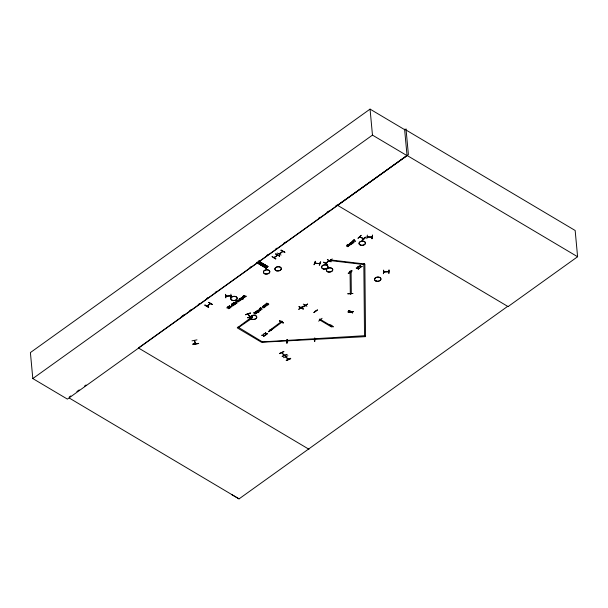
<?xml version="1.0" encoding="UTF-8"?>
<svg xmlns="http://www.w3.org/2000/svg" width="608" height="608" viewBox="0 0 608 608"><rect width="100%" height="100%" fill="white"/><g stroke="black" fill="none" stroke-linecap="round" stroke-linejoin="round"><path stroke-width="0.91" d="M287.113 339.796L286.824 343.193L287.09 339.583M287.66 341.126L287.614 341.392M314.093 339.606L314.693 339.849M314.967 338.185L314.693 341.597L314.67 338.002M347.844 293.846L352.997 293.466L347.844 293.725M350.687 311.813L350.702 311.167M383.663 270.127L383.397 273.729L383.633 270.309M388.276 271.86L388.238 271.457M389.112 270.028L388.816 273.228M195.381 343.771L194.598 340.472M248.315 314.268L248.3 314.04M250.215 316.897L248.155 314.04M307.564 304.144L303.863 306.713L307.572 303.97M250.534 318.896L250.564 318.364L250.747 319.147L238.648 327.469M301.104 308.286L300.694 308.074M320.325 319.732L319.793 319.58L320.196 319.823M330.76 260.437L330.364 260.482L330.881 260.346M366.844 238.678L367.354 235.076M372.484 235.152L371.967 238.762L372.514 235.174M372.012 238.724L372.529 235.319M227.073 307.823C228.22 306.242 227.939 310.635 229.702 307.808M350.702 311.927L350.162 312.117L350.687 311.509M264.746 304.866C267.193 308.203 267.528 302.959 264.799 305.026M208.476 307.397L204.995 304.866M272.133 256.492L275.637 259L275.819 258.636M277.248 253.027L281.063 255.079M323.707 262.306L327.408 264.495L323.722 262.101M283.328 322.666C283.518 323.418 278.738 321.419 279.688 320.469M279.672 320.674L283.351 322.878M329.414 324.467L329.232 324.824L333.047 326.846M359.624 237.044L363.462 238.549M315.233 261.402L314.017 264.769L315.446 261.242M319.39 263.515L319.451 263.127L319.42 263.69M320.75 261.972L319.306 265.316L320.484 261.759M260.292 310.331C258.78 311.288 258.537 308.94 259.897 309.069M268.561 303.954C268.47 305.421 266.304 304.388 267.885 303.658M252.328 317.429L248.512 319.96L252.343 317.285M298.779 309.358L302.412 306.614M302.419 306.774L298.794 309.198M328.586 261.653L332.242 258.909M364.519 335.715L363.835 264.222L364.83 264.168L363.865 264.548L330.63 260.627L330.851 259.654M363.865 264.548L364.086 263.576M358.059 238.306L361.213 235.311L358.066 238.154M269.671 329.977L270.104 330.494L269.754 330.311M287.06 343.14L287.037 339.773M210.406 303.544L210.102 303.635M273.934 257.708L277.567 255.132M274.109 257.777L277.689 255.208M279.224 253.939L279.224 253.49M282.963 251.469L279.467 253.984M325.508 263.37L329.126 260.779M284.468 355.399L281.77 352.678M288.526 359.442L285.798 356.721M281.618 321.822L281.922 321.184M300.61 308.241L300.937 307.549M301.416 307.952L301.918 307.785M304.661 305.201C305.512 306.257 302.928 305.71 301.477 307.884M301.576 308.028L305.193 305.467M331.193 325.744L331.573 325.189M331.694 325.576L331.322 325.82L331.702 325.265M256.713 262.679L265.924 268.105L267.984 266.631L258.666 261.136M265.924 268.105L266.517 267.672L257.199 262.17M259.061 261.934L267.619 266.897L258.332 261.455M267.824 266.578L258.529 261.387M227.073 308.058L227.498 307.23A0.866 0.57 -5.3 0 1 227.992 307.146C229.026 308.469 227.863 308.97 229.718 308.02M243.124 298.642L242.584 299.349L241.878 298.976M258.955 311.592L258.415 312.299L257.708 311.927M237.454 301.066C238.936 299.584 239.392 303.042 237.439 300.854M240.897 298.604C242.334 297.122 242.721 300.481 240.874 298.384M256.728 311.554C258.157 310.072 258.537 313.439 256.705 311.334M348.247 244.918C349.729 243.436 350.185 246.894 348.232 244.705M249.797 316.403L250.063 316.996L248.072 314.321M268.835 304.114L267.976 304.965L266.897 304.517A0.76 0.494 -5.3 0 1 266.996 304.205L267.383 303.681M225.743 296.149L230.782 295.777M226.206 296.256L225.743 296.263M230.28 295.465L230.858 295.427M287.113 341.43L287.63 341.4M272.118 256.682L275.842 258.856M288.078 359.29L288.192 358.872M333.078 326.876L329.407 324.649L333.062 326.663M266.137 267.961L256.85 262.428M266.258 267.87L257.07 262.428M266.494 267.71L257.184 262.261M258.651 261.227L267.976 266.646M255.071 312.398C256.698 310.658 257.731 314.199 255.854 313.044M243.382 298.794L242.212 299.584L240.373 298.406M259.213 311.744L258.043 312.535L256.204 311.357M279.277 253.878L282.773 251.355M279.718 253.772L279.498 253.316M325.546 263.34L329.012 260.809M281.504 321.7L281.466 321.29M305.155 305.49L305.155 305.064M350.649 311.995L350.276 311.942M367.118 236.93L372.142 236.968M372.21 237.143L367.103 237.044M233.305 303.149L233.419 303.886C235.319 305.087 233.692 305.36 233.153 303.84M257.541 310.399L258.126 310.361M359.997 237.188L359.678 237.052M363.212 238.366L363.409 238.549M365.324 237.188L362.224 240.213M365.522 237.439C357.398 243.641 366.039 238.435 365.294 237.15M225.796 296.149L230.896 295.921L230.804 295.435M226.244 296.248L226.29 295.838M230.333 295.465L230.789 295.967L230.744 295.397M263.538 305.429L264.518 305.292M383.792 271.951L388.808 271.677L383.792 271.928M314.625 339.986L314.192 340.009M319.861 263.72L314.921 263.188L319.869 263.583L319.405 263.142M404.639 129.664L370.059 109.121L30.4 352.572L32.809 378.564L67.397 399.106L407.048 155.648L404.594 129.17L575.16 230.485L577.6 256.743L508.014 306.622M32.809 378.564L372.468 135.113L370.059 109.121M69.244 397.024L70.779 395.93M76.889 391.544L79.184 389.903M84.527 386.065L86.055 384.97M181.23 316.76L184.315 314.549M189.719 310.673L191.262 309.571M198.208 304.593L199.751 303.483M206.69 298.505L208.232 297.403M215.179 292.425L216.722 291.316M249.903 267.535L251.446 266.426M258.392 261.448L259.935 260.346M266.882 255.368L268.424 254.258M275.363 249.28L276.906 248.178M283.852 243.2L285.395 242.09M318.577 218.31L320.12 217.208M327.066 212.23L328.609 211.12M335.555 206.142L337.098 205.04M257.769 262.975L259.578 261.676M258.78 263.576L260.589 262.276M259.677 264.108L261.486 262.808M260.68 264.7L262.489 263.408M275.796 254.083L279.665 256.112L275.774 253.863M281.071 250.298L284.939 252.328L281.056 250.078M206.948 306.181C215.133 300.595 207.389 305.55 207.184 305.847M212.481 304.509L208.681 302.427M208.681 307.26L204.812 305.201L208.658 307.048M265.004 267.269L266.813 265.977M231.542 304.22C231.762 303.194 231.511 305.11 232.248 304.433M238.625 301.56C238.625 302.541 235.919 300.937 236.603 300.352M239.225 298.71C238.982 297.525 240.958 300.96 241.475 299.516M230.394 307.458L230.128 307.884L228.19 306.728L228.41 306.341M229.201 306.006L231.496 306.903L229.588 306.082L229.535 305.535L229.201 306.006L229.961 307.473L228.426 306.561M233.343 303.02L233.328 302.799M244.826 297.114L244.576 297.525L243.284 295.914L246.164 296.157M233.176 304.061L232.53 304.258L232.78 303.301M232.796 303.514L233.419 303.886M233.806 303.111L233.578 303.772M234.027 302.951L235.63 303.278M235.653 303.491L234.878 302.571L236.52 302.64M236.542 302.852L235.668 302.009L235.896 301.606M240.396 298.619L240.7 298.482A0.912 0.6 -5.3 0 1 241.08 298.087L242.577 298.391L241.893 299.197M242.721 296.947L244.416 297.639L242.539 297.327L243.291 298.444L242.06 297.563L242.942 296.56L242.881 297.046M239.864 299.744C237.5 298.969 239.491 301.94 240.031 299.638M243.694 295.731L244.332 296.704L244.902 296.066M244.849 297.335L244.477 296.886L246.179 296.377M239.909 299.508C241.3 300.542 239.111 301.507 240.046 299.85M232.271 304.654C230.409 304.562 232.53 306.827 232.894 305.664M232.917 305.885L231.815 305.056L232.476 304.775L233.563 305.421L233.73 304.768M233.578 302.951L233.586 303.498L235.038 304.365L235.258 303.97M234.042 303.172L235.858 303.772L236.064 303.392M235.296 302.48L236.786 303.111L236.983 302.738M347.176 244.598C346.925 243.413 348.908 246.848 349.418 245.412M353.567 240.434C351.082 241.931 356.037 238.085 353.818 240.251L355.528 241.262L353.544 240.213M350.406 242.797L351.599 242.888L351.675 241.893L351.933 242.896L353.134 242.752M353.56 242.44C353.567 243.36 351.462 242.113 352.108 241.581M352.131 241.794L353.21 242.44C354.943 242.189 352.382 241.52 352.997 240.943M254.038 312.36L253.992 313.439L254.44 313.12L254.038 312.36L254.623 312.489M260.216 308.378C257.739 309.875 262.686 306.029 260.475 308.195L262.177 309.206L260.201 308.157M262.36 306.303L265.514 306.584M266.866 303.377L265.856 304.03L266.889 303.065M350.656 243.595L349.684 243.907L350.634 243.375M256.226 311.57L256.53 311.433A0.912 0.6 -5.3 0 1 256.91 311.045L258.408 311.342L257.724 312.147M258.035 310.27C257.906 309.685 261.638 311.311 257.526 310.65M350.216 244.378C350.801 245.548 352.268 243.246 350.512 243.322C348.528 243.063 349.904 245.761 350.824 243.489M257.777 310.802L258.248 310.399M254.988 313.827L255.732 313.713L254.82 312.611M350.216 244.598L351.052 244.188L350.839 243.702M256.295 312.261L255.322 312.573L256.272 312.048M254.995 312.383L255.489 313.082L256.462 312.155M351.576 242.676L351.872 243.884L352.154 243.451M351.91 242.676L351.971 243.094L353.149 242.964M255.862 313.272L256.69 312.862L256.485 312.375M255.01 314.04L255.375 313.72L254.44 313.12M262.382 306.523L265.536 306.804M365.522 335.654L262.405 341.886L261.698 342.388L237.264 327.872L250.002 318.394M261.805 335.152L263.325 335.289L263.758 336.52L264.032 336.095M263.302 335.076L263.294 334.088M264.153 333.473L265.673 333.61L265.354 332.614M265.369 332.827L265.643 332.401M356.242 267.923L357.762 268.06L357.443 267.064M357.458 267.277L357.732 266.859M358.591 266.236L360.111 266.372L360.552 267.604L360.818 267.178M360.096 266.16L360.08 265.172M282.545 321.708L270.507 330.684L269.8 330.258L281.846 321.191M263.667 335.084L264.989 335.639L265.248 335.228M265.658 333.389L266.106 334.841L266.38 334.415M266.023 333.404L267.338 333.959L267.596 333.541M357.747 267.839L358.196 269.291L358.469 268.865M358.112 267.854L359.434 268.409L359.685 267.991M360.46 266.167L361.783 266.722L362.034 266.312M332.226 326.162L331.55 326.99L319.329 319.732L320.006 318.904M231.587 494.509L239.05 498.879L507.665 306.348L508.068 306.584L337.493 205.276L408.401 154.645L406.007 128.866M315.636 311.258L315.301 310.962M317.505 310.08L313.774 312.603L317.384 309.799M299.09 306.797L303.301 309.084L299.068 306.576M349.836 271.806L349.577 271.609M348.224 273.152C348.126 273.858 352.952 271.426 351.865 270.568M268.538 331.839C275.371 326.648 271.525 330.532 268.326 331.52M318.638 321.168L322.088 318.303M348.817 310.794L352.663 312.846L348.802 310.574M227.187 307.177L227.483 307.017A0.866 0.57 -5.3 0 1 227.97 306.934L228.38 307.04M259.905 309.297C257.716 310.209 262.671 309.252 260.308 310.551M349.608 243.314L350.869 243.208M255.254 311.988L256.508 311.881M259.548 310.095C261.022 308.963 260.498 311.197 259.525 309.882M279.513 253.688L279.589 253.278L279.589 253.68M304.965 305.414L304.98 304.988M300.808 307.884L300.808 307.473L300.846 307.853M279.444 353.658L283.83 351.637M281.793 352.708L284.286 355.475M282.226 356.432C291.232 352.23 286.034 355.672 282.188 356.227M283.495 357.702L287.903 355.748M286.239 360.27L290.609 358.249M286.406 360.612L290.776 358.591L286.262 360.491M225.408 294.523L225.796 297.89L225.667 294.302M241.057 297.874L242.106 297.874M256.895 310.825L257.936 310.825M245.632 314.769L250.329 313.112M250.352 313.188L245.541 314.67L250.314 312.968M247.828 317.809L252.609 316.312M247.775 317.581L252.48 315.97M252.601 316.304L247.798 317.794M359.716 236.9L363.797 238.739L363.713 238.298M281.101 250.238L284.757 252.404M275.842 254.015L279.437 256.044M327.385 259.669L331.056 261.843M299.121 306.736L303.263 308.902M348.848 310.734L352.488 312.93M196.992 339.849L191.968 340.86M192.941 344.196C203.604 342.281 197.228 344.379 192.911 343.984M192.987 344.356L198.048 343.482M353.4 242.349L354.228 241.976L353.012 241.163M349.273 245.32L350.102 244.948L348.931 244.302A0.798 0.524 -5.3 0 0 348.437 244.408A0.927 0.608 -5.3 0 0 348.05 244.796L347.419 244.424M238.48 301.469L239.309 301.097L238.138 300.451A0.798 0.524 -5.3 0 0 237.644 300.557A0.927 0.608 -5.3 0 0 237.257 300.945L236.626 300.572M250.694 318.774L250.443 318.455M230.911 294.15L230.941 297.548M350.102 271.449L351.074 271.069L350.071 271.122L350.314 293.945L351.318 293.884L351.105 271.388M262.382 342.22L365.56 336.634L364.861 264.495M350.664 311.205L350.482 311.554M287.219 341.559L287.63 341.521M304.965 305.018L305.026 305.398M350.421 243.018L351.637 243.086M362.056 266.524L360.476 266.388L360.103 265.392M358.614 266.456L360.164 266.593M359.708 268.212L358.127 268.067L357.755 267.072M356.265 268.136L357.816 268.272M267.619 333.762L266.038 333.617L265.658 332.622M264.176 333.686L265.726 333.822M265.27 335.441L263.69 335.304L263.31 334.301M261.828 335.373L263.378 335.51M330.881 259.981L364.116 263.902M264.039 306.143C265.878 306.295 262.831 305.026 264.191 306.158M388.907 270.036L388.907 273.41M243.709 295.952L244.918 296.278M195.35 343.733L194.53 340.868M238.686 300.344L238.116 300.23A0.798 0.524 -5.3 0 0 237.622 300.337M267.626 266.882L258.18 261.645M349.912 272.088L349.653 271.936M350.649 311.129L350.74 311.547M577.6 256.743L407.033 155.435L138.419 347.966L308.986 449.282M372.468 135.113L407.048 155.648M277.256 255.117L277.286 255.497L277.347 255.071M256.834 262.512L266 267.961M320.036 319.23L332.257 326.488M266.912 303.278L267.908 303.871M266.889 303.59L267.406 303.901M281.861 321.609L282.576 322.035M239.468 298.536L241.49 299.736M233.829 303.324L235.281 304.19M231.777 304.046L233.806 305.246M250.032 318.721L250.747 319.147M208.818 302.328L212.276 304.448M262.413 342.54L262.405 341.886L237.933 327.043M69.297 398.058L239.05 498.879M279.52 320.788L283.161 322.985M288.268 359.48L285.654 356.873M351.933 270.788L348.278 273.349M235.919 301.826L237.006 302.951M235.311 302.693L236.086 303.612M229.588 306.082L230.409 307.678M277.164 255.421L277.164 254.965M360.529 266.6L360.84 267.398M358.18 268.288L358.492 269.078M266.091 333.838L266.403 334.628M263.743 335.517L264.054 336.315M351.971 243.094L352.169 243.671M384.233 271.67L384.256 272.057M367.665 236.664L367.673 237.052M349.874 243.922L349.843 244.416M353.157 311.501C353.514 311.858 347.692 313.348 348.004 311.775M350.284 293.618L350.337 294.166M331.003 261.683L327.34 259.51M306.926 306.288L303.286 304.099M300.443 307.686L300.443 308.142M283.814 351.492L279.444 353.506M284.141 354.829L283.989 354.897M274.451 257.245L274.322 257.169M271.966 328.943L272.186 329.278L268.348 331.558M260.133 310.24L260.072 310.718M255.512 312.588L255.489 313.082M248.292 313.857L248.322 314.313M243.603 295.686L243.284 295.914M239.081 300.071L239.05 300.565M207.275 305.543L207.275 305.999L207.153 305.467M262.922 307.321C264.419 309.221 264.784 305.854 262.922 307.321M263.462 305.809C264.951 307.709 265.324 304.342 263.462 305.809M348.612 245.997L348.202 246.552A0.806 0.524 -5.3 0 1 347.685 246.673L346.552 246.004A0.806 0.524 -5.3 0 1 346.689 245.655L346.963 245.457A0.813 0.532 -5.3 0 1 347.48 245.336L348.612 245.997M264.184 307.511L263.203 307.276L264.184 307.511M348.293 246.118C346.704 247.395 346.742 244.287 348.293 246.118M266.882 305.535C264.731 306.455 264.989 303.179 266.882 305.535M206.788 306.09L206.819 306.06M281.686 321.776L281.626 321.792M353.164 311.691L348.019 312.01L353.172 311.714M265.02 273.912A3.222 2.098 -5.3 0 0 269.823 271.814A3.222 2.098 -5.3 0 0 264.982 270.271A3.222 2.098 -5.3 0 0 265.02 273.912M265.004 273.744A3.215 2.098 -5.3 0 0 269.8 271.647A3.215 2.098 -5.3 0 0 264.974 270.104A3.215 2.098 -5.3 0 0 265.004 273.744M276.518 270.796A3.222 2.098 -5.3 0 0 281.322 268.698A3.222 2.098 -5.3 0 0 276.48 267.155A3.222 2.098 -5.3 0 0 276.518 270.796M276.503 270.697A3.23 2.105 -5.3 0 0 281.314 268.592A3.23 2.105 -5.3 0 0 276.473 267.041A3.23 2.105 -5.3 0 0 276.503 270.697M327.986 271.928A3.215 2.098 -5.3 0 0 332.781 269.83A3.215 2.098 -5.3 0 0 327.948 268.288A3.215 2.098 -5.3 0 0 327.986 271.928M327.97 271.761A3.215 2.098 -5.3 0 0 332.758 269.663A3.215 2.098 -5.3 0 0 327.932 268.12A3.215 2.098 -5.3 0 0 327.97 271.761M323.198 268.949A3.215 2.098 -5.3 0 0 327.993 266.859A3.215 2.098 -5.3 0 0 323.16 265.316A3.215 2.098 -5.3 0 0 323.198 268.949M323.182 268.782A3.215 2.098 -5.3 0 0 327.978 266.684A3.215 2.098 -5.3 0 0 323.144 265.141A3.215 2.098 -5.3 0 0 323.182 268.782M232.385 300.458A3.222 2.098 -5.3 0 0 237.188 298.353A3.222 2.098 -5.3 0 0 232.347 296.81A3.222 2.098 -5.3 0 0 232.385 300.458M232.37 300.284A3.215 2.098 -5.3 0 0 237.166 298.186A3.215 2.098 -5.3 0 0 232.34 296.643A3.215 2.098 -5.3 0 0 232.37 300.284M360.65 245.222A3.215 2.098 -5.3 0 0 365.438 243.124A3.215 2.098 -5.3 0 0 360.612 241.581A3.215 2.098 -5.3 0 0 360.65 245.222M360.635 245.054A3.215 2.098 -5.3 0 0 365.423 242.957A3.215 2.098 -5.3 0 0 360.597 241.414A3.215 2.098 -5.3 0 0 360.635 245.054M376.154 281.185A3.215 2.098 -5.3 0 0 380.942 279.095A3.215 2.098 -5.3 0 0 376.116 277.552A3.215 2.098 -5.3 0 0 376.154 281.185M376.139 281.018A3.215 2.098 -5.3 0 0 380.927 278.92A3.215 2.098 -5.3 0 0 376.101 277.377A3.215 2.098 -5.3 0 0 376.139 281.018M251.993 319.329A3.215 2.098 -5.3 0 0 256.781 317.239A3.215 2.098 -5.3 0 0 251.955 315.696A3.215 2.098 -5.3 0 0 251.993 319.329M251.978 319.177A3.215 2.098 -5.3 0 0 256.766 317.08A3.215 2.098 -5.3 0 0 251.94 315.537A3.215 2.098 -5.3 0 0 251.978 319.177"/></g></svg>
